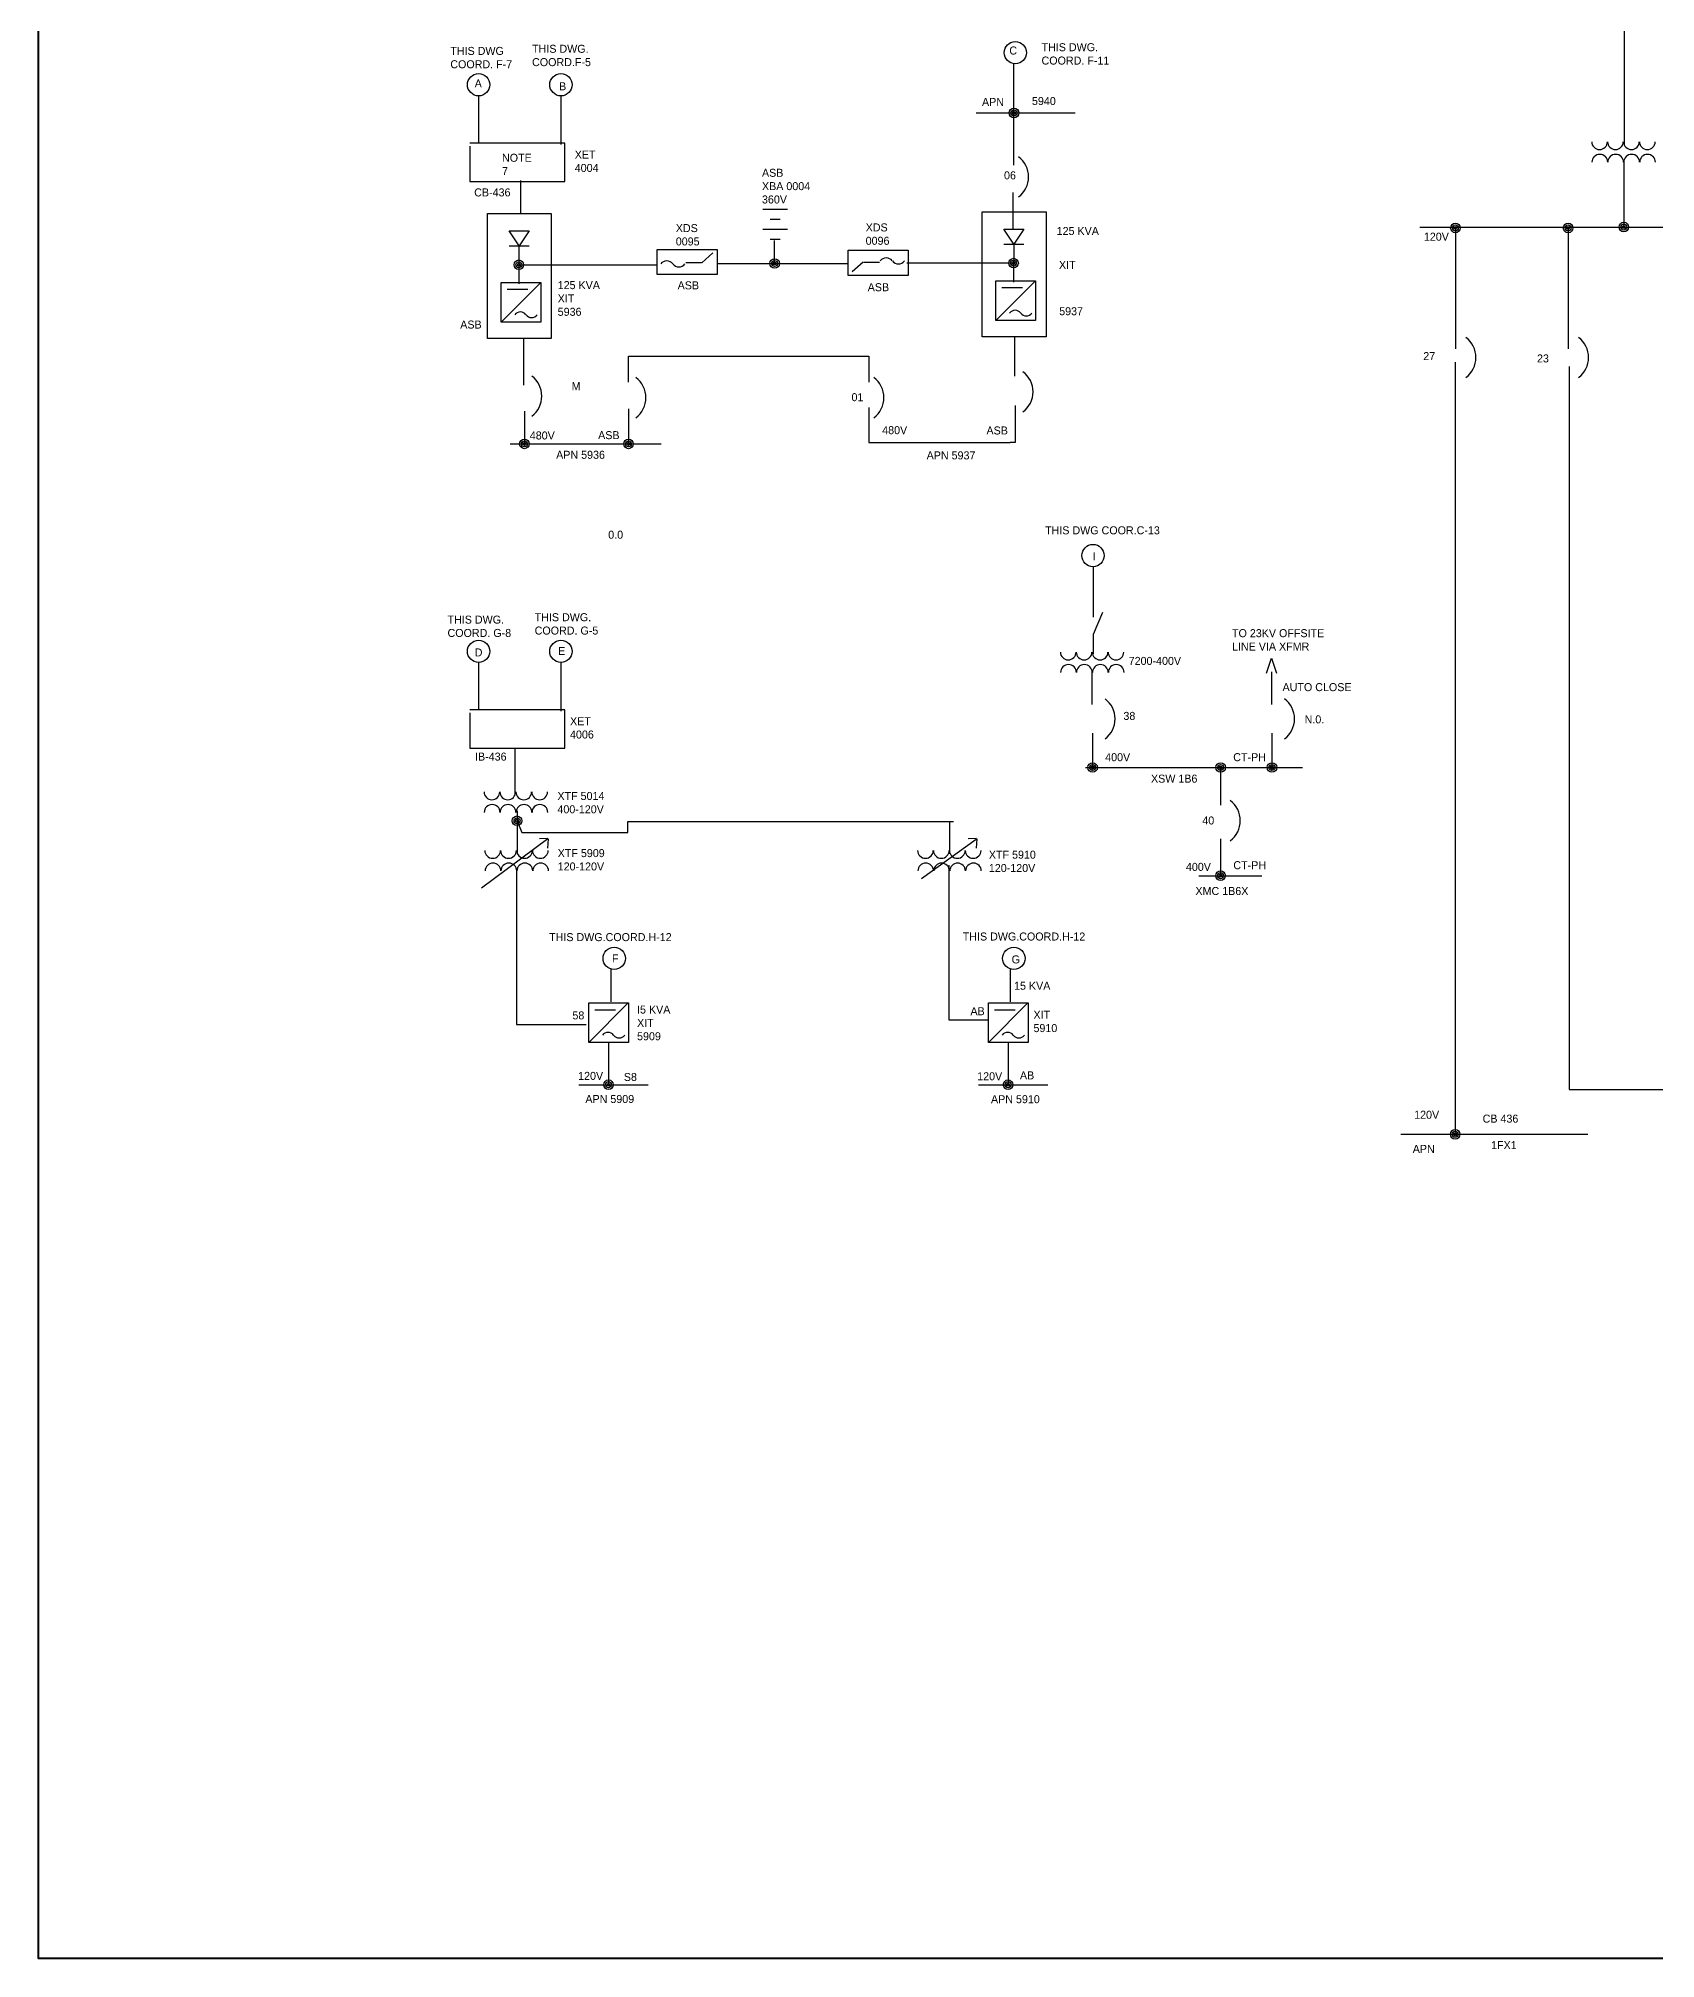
# Model space of a CAD drawing. Header units: millimetres. Extents: x -7 to 317, y -9 to 207.
# Drawn here: x -6.8 to 63.7, y -8.6 to 75.1 of the extents above; entities that cross this region are included whole.
import ezdxf
from ezdxf.enums import TextEntityAlignment as Align

# ---------------------------------------------------------------- set-up
doc = ezdxf.new("R2010")
doc.units = ezdxf.units.MM
doc.header["$LTSCALE"] = 4
doc.header["$MEASUREMENT"] = 0
doc.layers.add('SYMS', color=7, linetype='Continuous')
doc.layers.add('WIRES', color=7, linetype='Continuous')
doc.styles.add('WD', font='romans.shx')

# ---------------------------------------------------------------- blocks, each defined once
blk = doc.blocks.new('WDDOT')
for radius in [0.03, 0.0187, 0.00929]:
    blk.add_circle((0, 0), radius)
blk = doc.blocks.new('TF')
for centre in [(51.836, 188.581), (51.935, 188.581)]:
    blk.add_arc(centre, 0.0492, 0, 180)
blk = doc.blocks.new('KJJ')
for p in [(-11.926, -2.352), (-11.727, -2.352)]:
    blk.add_blockref('TF', p)
blk = doc.blocks.new('HT0_02')
blk.add_circle((0, 0), 0.0699)
at = {"style": 'WD', "flags": 1}
for tag, p in [('X4TERM01', (-0.07, 0)), ('X2TERM01', (0, 0.07)), ('X1TERM01', (0.07, 0)), ('X8TERM01', (0, -0.07))]:
    blk.add_attdef(tag, p, '', height=0.01, dxfattribs=at)
blk = doc.blocks.new('MTYDM')
for p, q in [((37.983, 174.268), (37.39, 174.268)), ((37.39, 174.25), (37.39, 174.029)), ((37.983, 174.029), (37.983, 174.268)), ((37.39, 174.029), (37.983, 174.029))]:
    blk.add_line(p, q)
blk = doc.blocks.new('HDI1R')
for p, q in [((-0.047, 0), (0.047, 0.062)), ((-0.047, 0.062), (-0.047, -0.062)), ((0.047, -0.062), (-0.047, 0)), ((0.047, 0.062), (0.047, -0.062))]:
    blk.add_line(p, q)
at = {"style": 'WD'}
for tag, width, p in [('INST', 0.7, (0, 0.888)), ('LOC', 0.7, (0, 0.719)), ('DESC1', 0.7, (0, 0.562)), ('DESC2', 0.7, (0, 0.406)), ('RATING1', 0.9, (0.006, 0.094))]:
    blk.add_attdef(tag, text='', height=0.125, dxfattribs=dict(at, width=width)).set_placement(p, align=Align.CENTER)
blk.add_attdef('TAG1', text='', height=0.125, dxfattribs=at).set_placement((0, 0.25), align=Align.CENTER)
for tag, p, height, flags in [('FAMILY', (0.205, 0.152), 0.01, 9), ('WDBLKNAM', (0.205, 0.133), 0.01, 9), ('X4TERM01', (-0.047, 0), 0.0125, 1), ('X1TERM02', (0.047, 0), 0.0125, 1)]:
    blk.add_attdef(tag, p, '', height=height, dxfattribs=dict(at, flags=flags))
at = {"linetype": 'Continuous', "style": 'WD', "flags": 9}
for tag, p in [('ASSYCODE', (0.219, 0.062)), ('MFG', (0.228, 0.089)), ('CAT', (0.23, 0.108))]:
    blk.add_attdef(tag, text='', height=0.01, dxfattribs=at).set_placement(p, align=Align.CENTER)
at = {"linetype": 'Continuous', "style": 'WD', "flags": 8}
blk.add_attdef('TERM01', text='', height=0.125, dxfattribs=at).set_placement((-0.125, -0.031), align=Align.TOP_RIGHT)
blk.add_attdef('TERM02', text='', height=0.125, dxfattribs=at).set_placement((0.109, -0.031), align=Align.TOP_LEFT)
at = {"style": 'WD', "width": 0.9}
blk.add_attdef('RATING2', text='', height=0.125, dxfattribs=at).set_placement((0.006, -0.188), align=Align.TOP_CENTER)
blk = doc.blocks.new('VT0_01')
for p, q in [((-0.0625, 0.0625), (0.0625, 0.0625)), ((-0.0625, -0.0625), (-0.0625, 0.0625)), ((0.0625, 0.0625), (0.0625, -0.0625)), ((0.0625, -0.0625), (-0.0625, -0.0625))]:
    blk.add_line(p, q)
at = {"style": 'WD', "flags": 1}
for tag, p in [('X2TERM01', (0, 0.0625)), ('X4TERM01', (-0.0625, 0)), ('X1TERM01', (0.0625, 0)), ('X8TERM01', (0, -0.0625))]:
    blk.add_attdef(tag, p, '', height=0.01, dxfattribs=at)
blk = doc.blocks.new('HGFC')
for centre, start, end in [((72.999, 171.356), 36.8699, 143.1301), ((73.108, 171.437), 216.8699, 323.1301)]:
    blk.add_arc(centre, 0.0677, start, end)
blk = doc.blocks.new('MHGC')
for p, q in [((72.5223, 171.0059), (72.6469, 171.1304)), ((72.5413, 171.1089), (72.6066, 171.1089))]:
    blk.add_line(p, q)
at = {"xscale": 0.3222326550335909, "yscale": 0.3222326550335909, "zscale": 0.3222326550335909}
blk.add_blockref('HGFC', (49.0604, 115.7993), dxfattribs=at)
at = {"layer": 'SYMS'}
blk.add_blockref('VT0_01', (72.5851, 171.0679), dxfattribs=at)
blk = doc.blocks.new('MHTDC')
for centre, start, end in [((35.842, 183.155), 36.8699, 143.1301), ((35.951, 183.236), 216.8699, 323.1301)]:
    blk.add_arc(centre, 0.0677, start, end)
blk = doc.blocks.new('HBVDC')
for p, q in [((35.095, 183.33), (35.095, 183.487)), ((35.095, 183.487), (35.47, 183.487)), ((35.47, 183.487), (35.47, 183.33)), ((35.47, 183.33), (35.095, 183.33))]:
    blk.add_line(p, q)
blk = doc.blocks.new('DHVCFSH')
blk.add_line((35.468, 182.12), (35.468, 182.218))
at = {"layer": 'WIRES'}
blk.add_line((35.468, 182.117), (35.53, 182.049), dxfattribs=at)
at = {"rotation": 90}
blk.add_blockref('HBVDC', (218.881, 146.927), dxfattribs=at)
at = {"xscale": 0.6949966896694345, "yscale": 0.6949966896694345, "zscale": 0.6949966896694345, "rotation": 90}
blk.add_blockref('MHTDC', (162.781, 157.351), dxfattribs=at)
blk = doc.blocks.new('HA1X2')
for p, q in [((-0.03125, -0.09375), (0, 0)), ((0, 0), (0.03125, -0.09375))]:
    blk.add_line(p, q)
at = {"style": 'WD', "width": 0.9}
blk.add_attdef('DESC1', text='', height=0.125, dxfattribs=at).set_placement((0, 0.2656), align=Align.CENTER)
blk.add_attdef('DESC2', text='', height=0.125, dxfattribs=at).set_placement((0, 0.2), align=Align.TOP_CENTER)
at = {"style": 'WD', "flags": 1}
blk.add_attdef('X8TERM01', (0, 0), '', height=0.01, dxfattribs=at)
blk = doc.blocks.new('HMTD')
for p, q in [((66.915, 173.596), (66.915, 173.534)), ((66.977, 173.643), (66.977, 173.487)), ((67.04, 173.596), (67.04, 173.534)), ((67.102, 173.643), (67.102, 173.487))]:
    blk.add_line(p, q)

msp = doc.modelspace()

# ---------------------------------------------------------------- linework, layer by layer
for p, q in [((12.763, 62.014), (12.763, 67.464)), ((12.763, 67.464), (13.982, 67.464)), ((13.517, 67.464), (15.548, 67.464)), ((15.548, 67.464), (15.548, 62.014)), ((34.321, 62.086), (34.321, 67.536)), ((34.321, 67.536), (35.539, 67.536)), ((35.075, 67.536), (37.105, 67.536)), ((37.105, 67.536), (37.105, 62.086)), ((15.548, 62.014), (12.763, 62.014)), ((37.105, 62.086), (34.321, 62.086)), ((12.507, 38.072), (15.397, 40.222)), ((15.395, 40.22), (15.035, 40.208)), ((15.407, 40.208), (15.383, 39.812)), ((34.066, 40.182), (31.685, 38.462)), ((34.072, 40.22), (33.712, 40.208)), ((34.084, 40.208), (34.06, 39.812))]:
    msp.add_line(p, q)
at = {"color": 5, "lineweight": 40}
msp.add_lwpolyline([(-6.802, 207.317), (317.405, 207.317), (317.405, -8.593), (-6.802, -8.593)], close=True, dxfattribs=at)
for centre in [(35.247, 69.064), (54.739, 61.192), (59.649, 61.192), (14.039, 59.508), (18.576, 59.443), (28.945, 59.443), (35.443, 59.696), (39.02, 45.44), (46.837, 45.44), (44.476, 41.007)]:
    msp.add_arc(centre, 1.095, 306.87001, 53.131)
at = {"layer": 'WIRES'}
for p, q in [((62.301, 76.606), (62.301, 70.479)), ((35.707, 71.819), (35.707, 74.005)), ((12.38, 72.594), (12.38, 70.532)), ((15.968, 72.594), (15.968, 70.471)), ((34.067, 71.85), (38.379, 71.85)), ((35.707, 69.574), (35.707, 71.789)), ((62.281, 69.786), (62.281, 66.877)), ((14.214, 67.464), (14.214, 68.913)), ((35.676, 66.787), (35.676, 68.39)), ((25.278, 65.289), (25.278, 66.296)), ((35.695, 66.133), (35.695, 65.306)), ((53.398, 66.877), (71.27, 66.877)), ((54.945, 66.84), (54.945, 61.563)), ((59.855, 66.84), (59.855, 61.563)), ((14.138, 66.06), (14.138, 65.233)), ((22.822, 65.289), (28.49, 65.289)), ((31.041, 65.32), (35.67, 65.32)), ((35.689, 65.306), (35.689, 64.479)), ((14.132, 65.233), (14.132, 64.406)), ((14.132, 65.233), (20.116, 65.233)), ((14.33, 62.014), (14.33, 59.985)), ((35.726, 62.086), (35.726, 60.377)), ((18.912, 60.114), (18.912, 61.247)), ((18.912, 61.247), (29.378, 61.247)), ((29.378, 61.247), (29.378, 60.114)), ((54.932, 60.989), (54.932, 27.41)), ((59.901, 60.806), (59.901, 29.29)), ((14.375, 58.851), (14.375, 57.426)), ((18.912, 58.948), (18.912, 57.426)), ((29.378, 59.013), (29.378, 57.491)), ((35.765, 59.103), (35.765, 57.491)), ((13.759, 57.426), (20.337, 57.426)), ((29.378, 57.491), (35.535, 57.491)), ((35.765, 57.491), (35.535, 57.491)), ((39.152, 52.07), (39.152, 49.874)), ((39.177, 49.132), (39.577, 50.097)), ((39.177, 48.277), (39.177, 49.132)), ((12.38, 47.896), (12.38, 45.834)), ((15.968, 47.896), (15.968, 45.772)), ((39.105, 47.498), (39.105, 46.068)), ((46.923, 47.498), (46.923, 46.068)), ((39.133, 44.82), (39.133, 43.37)), ((46.951, 44.82), (46.951, 43.37)), ((13.964, 44.154), (13.964, 42.158)), ((38.818, 43.321), (48.287, 43.321)), ((44.713, 43.321), (44.713, 41.675)), ((14.053, 41.431), (14.053, 39.55)), ((14.053, 40.999), (14.266, 40.485)), ((14.266, 40.485), (18.877, 40.485)), ((18.877, 40.485), (18.877, 40.967)), ((18.877, 40.967), (33.068, 40.967)), ((32.907, 39.552), (32.907, 40.967)), ((44.709, 40.218), (44.709, 38.586)), ((14.033, 38.924), (14.033, 32.121)), ((32.878, 32.309), (32.878, 39.065)), ((43.77, 38.605), (46.512, 38.605)), ((18.149, 33.115), (18.149, 34.516)), ((35.563, 33.115), (35.563, 34.516)), ((14.033, 32.121), (17.061, 32.121)), ((34.586, 32.309), (32.878, 32.309)), ((18.039, 31.337), (18.039, 29.516)), ((35.453, 31.337), (35.453, 29.516)), ((16.743, 29.494), (19.773, 29.494)), ((34.157, 29.494), (37.187, 29.494)), ((59.901, 29.29), (100.656, 29.29)), ((52.563, 27.334), (60.719, 27.334))]:
    msp.add_line(p, q, dxfattribs=at)

# ---------------------------------------------------------------- block references
for name, p, xscale, yscale, zscale in [('MTYDM', (-248.851, -1145.264), 6.976589873819913, 6.976589873819913, 6.976589873819913), ('KJJ', (-217.199, -1229.54), 6.976589873819913, 6.976589873819913, 6.976589873819913), ('MHGC', (-991.219, -2306.036), 13.85199805040847, 13.85199805040847, 13.85199805040847), ('MHGC', (-969.662, -2305.964), 13.85199805040847, 13.85199805040847, 13.85199805040847), ('KJJ', (-240.351, -1251.782), 6.976589873819913, 6.976589873819913, 6.976589873819913), ('MTYDM', (-248.851, -1169.962), 6.976589873819913, 6.976589873819913, 6.976589873819913), ('KJJ', (-265.465, -1257.878), 6.976589873819913, 6.976589873819913, 6.976589873819913), ('KJJ', (-265.431, -1260.431), 6.976589873819913, 6.976589873819913, 6.976589873819913), ('KJJ', (-246.573, -1260.431), 6.976589873819913, 6.976589873819913, 6.976589873819913), ('MHGC', (-987.402, -2337.436), 13.85199805040847, 13.85199805040847, 13.85199805040847), ('MHGC', (-969.988, -2337.436), 13.85199805040847, 13.85199805040847, 13.85199805040847)]:
    msp.add_blockref(name, p, dxfattribs=dict(xscale=xscale, yscale=yscale, zscale=zscale))
at = {"xscale": 6.976589873819913, "yscale": 6.976589873819913, "zscale": 6.976589873819913}
for name, p, rotation in [('KJJ', (341.74, 1369.842), 180), ('HMTD', (1236.194, -400.491), 90), ('DHVCFSH', (1292.666, -182.125), 90), ('DHVCFSH', (-1241.417, 312.797), 270), ('KJJ', (318.587, 1347.599), 180), ('KJJ', (293.474, 1341.504), 180), ('KJJ', (293.507, 1338.951), 180), ('KJJ', (312.365, 1338.951), 180)]:
    msp.add_blockref(name, p, dxfattribs=dict(at, rotation=rotation))
at = {"layer": 'SYMS', "xscale": 6.976589873819913, "yscale": 6.976589873819913, "zscale": 6.976589873819913}
for name, p in [('HT0_02', (35.767, 74.478)), ('HT0_02', (12.38, 73.082)), ('HT0_02', (15.968, 73.082)), ('WDDOT', (35.707, 71.85)), ('WDDOT', (54.945, 66.84)), ('WDDOT', (59.855, 66.84)), ('WDDOT', (62.281, 66.877)), ('WDDOT', (14.132, 65.233)), ('WDDOT', (25.278, 65.289)), ('WDDOT', (35.689, 65.306)), ('WDDOT', (14.375, 57.426)), ('WDDOT', (18.912, 57.426)), ('HT0_02', (39.152, 52.558)), ('HT0_02', (12.38, 48.384)), ('HT0_02', (15.968, 48.384)), ('HA1X2', (46.925, 48.081)), ('WDDOT', (39.133, 43.321)), ('WDDOT', (44.713, 43.321)), ('WDDOT', (46.951, 43.321)), ('WDDOT', (14.053, 40.999)), ('WDDOT', (44.709, 38.605)), ('HT0_02', (18.288, 35.003)), ('HT0_02', (35.701, 35.003)), ('WDDOT', (18.039, 29.494)), ('WDDOT', (35.453, 29.494)), ('WDDOT', (54.932, 27.334))]:
    msp.add_blockref(name, p, dxfattribs=at)
at = {"layer": 'SYMS', "xscale": 6.976589873819913, "yscale": 6.976589873819913, "zscale": 6.976589873819913, "rotation": 90}
for p in [(14.144, 66.387), (35.701, 66.46)]:
    msp.add_blockref('HDI1R', p, dxfattribs=at)

# ---------------------------------------------------------------- texts
at = {"attachment_point": 1}
for s, heights, insert, char_height in [('THIS DWG\\PCOORD. F-7', [0], (11.147, 74.729), 0.3488), ('THIS DWG.\\PCOORD.F-5', [0], (14.709, 74.822), 0.3488), ('C', [0], (35.506, 74.747), 0.349), ('THIS DWG.\\PCOORD. F-11', [0], (36.909, 74.89), 0.34883), ('A', [0], (12.209, 73.315), 0.349), ('B', [0], (15.886, 73.187), 0.349), ('APN', [0], (34.315, 72.505), 0.3488), ('5940', [0], (36.492, 72.546), 0.3488), ('NOTE\\P7', [0], (13.4, 70.072), 0.3488), ('XET\\P4004', [0], (16.569, 70.21), 0.3488), ('ASB\\PXBA 0004\\P360V', [0], (24.727, 69.417), 0.3488), ('06', [0], (35.274, 69.306), 0.3488), ('CB-436', [0], (12.187, 68.562), 0.3488), ('XDS\\P0095', [0], (20.971, 67.007), 0.3488), ('XDS\\P0096', [0], (29.245, 67.036), 0.3488), ('125 KVA', [0], (37.567, 66.881), 0.3488), ('120V', [0], (53.569, 66.631), 0.3488), ('XIT', [0], (37.668, 65.402), 0.3488), ('125 KVA\\PXIT\\P5936', [0], (15.826, 64.521), 0.3488), ('ASB', [0], (21.052, 64.511), 0.3488), ('ASB', [0], (29.334, 64.43), 0.3488), ('ASB', [0], (11.578, 62.802), 0.3488), ('5937', [0], (37.678, 63.383), 0.3488), ('27', [0], (53.543, 61.427), 0.3488), ('23', [0], (58.498, 61.326), 0.3488), ('M', [0], (16.433, 60.117), 0.349), ('01', [0], (28.628, 59.636), 0.3488), ('480V', [0], (14.61, 57.968), 0.3488), ('ASB', [0], (17.587, 57.982), 0.3488), ('480V', [0], (29.966, 58.199), 0.3488), ('ASB', [0], (34.509, 58.185), 0.3488), ('APN 5936', [0], (15.758, 57.126), 0.3488), ('APN 5937', [0], (31.902, 57.1), 0.3488), ('0.0', [0], (18.028, 53.642), 0.3488), ('THIS DWG COOR.C-13', [0], (37.063, 53.834), 0.34883), ('I', [0], (39.135, 52.699), 0.349), ('THIS DWG.\\PCOORD. G-8', [0], (11.025, 49.942), 0.3488), ('THIS DWG.\\PCOORD. G-5', [0], (14.822, 50.046), 0.3488), ('E', [0], (15.842, 48.573), 0.349), ('TO 23KV OFFSITE\\PLINE VIA XFMR', [0], (45.209, 49.351), 0.34883), ('D', [0], (12.209, 48.51), 0.349), ('7200-400V', [0], (40.706, 48.142), 0.3488), ('AUTO CLOSE', [0.356], (47.41, 46.999), 0.3488), ('XET\\P4006', [0], (16.363, 45.515), 0.3488), ('38', [0], (40.476, 45.745), 0.3488), ('N.0.', [0], (48.373, 45.595), 0.3488), ('IB-436', [0], (12.223, 43.971), 0.3488), ('400V', [0], (39.682, 43.945), 0.3488), ('CT-PH', [0], (45.262, 43.946), 0.3488), ('XSW 1B6', [0], (41.679, 43.011), 0.3488), ('XTF 5014\\P400-120V', [0], (15.814, 42.256), 0.3488), ('40', [0], (43.916, 41.188), 0.3488), ('XTF 5909\\P120-120V', [0], (15.826, 39.765), 0.3488), ('XTF 5910\\P120-120V', [0], (34.613, 39.696), 0.3488), ('400V', [0], (43.2, 39.165), 0.3488), ('CT-PH', [0], (45.267, 39.238), 0.3488), ('XMC 1B6X', [0], (43.615, 38.113), 0.3488), ('THIS DWG.COORD.H-12', [0], (15.451, 36.103), 0.34883), ('THIS DWG.COORD.H-12', [0], (33.475, 36.13), 0.34883), ('F', [0], (18.19, 35.173), 0.349), ('G', [0], (35.606, 35.131), 0.349), ('15 KVA', [0], (35.712, 33.983), 0.3488), ('58', [0], (16.467, 32.691), 0.3488), ('I5 KVA\\PXIT\\P5909', [0], (19.284, 32.945), 0.3488), ('AB', [0], (33.811, 32.873), 0.3488), ('XIT\\P5910', [0], (36.557, 32.72), 0.3488), ('120V', [0], (16.716, 30.055), 0.3488), ('S8', [0], (18.708, 30.008), 0.3488), ('120V', [0], (34.105, 30.038), 0.3488), ('AB', [0], (35.967, 30.077), 0.3488), ('APN 5909', [0], (17.032, 29.047), 0.3488), ('APN 5910', [0], (34.707, 29.039), 0.3488), ('120V', [0], (53.145, 28.361), 0.3488), ('CB 436', [0], (56.129, 28.192), 0.3488), ('APN', [0], (53.084, 26.873), 0.3488), ('1FX1', [0], (56.498, 27.038), 0.3488)]:
    msp.add_mtext_dynamic_manual_height_columns(s, width=9.68104, gutter_width=260.215, heights=heights, dxfattribs=dict(at, insert=insert, char_height=char_height))

doc.saveas('drawing.dxf')
